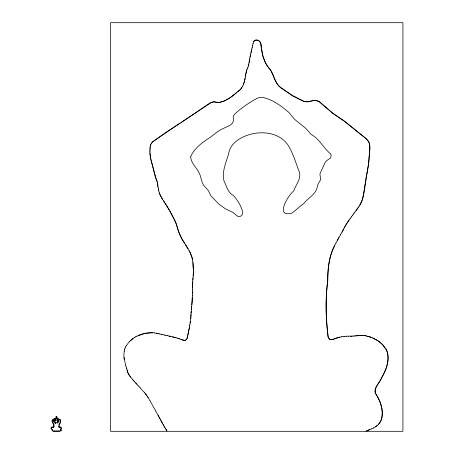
<?xml version="1.0" encoding="UTF-8"?>
<svg xmlns="http://www.w3.org/2000/svg" width="454" height="454" viewBox="0 0 454 454"><rect width="100%" height="100%" fill="white"/><g stroke="black" fill="none" stroke-linecap="round" stroke-linejoin="round"><path stroke-width="0.68" d="M59.809 427.089L59.587 427.101A1.941 1.941 0 0 0 59.23 427.146L59.202 425.869M193.353 272.389L193.381 269.619M193.404 270.97L193.222 275.272M58.838 426.647L58.844 425.926A2.378 2.378 0 0 1 58.861 425.642L58.878 425.529A2.593 2.593 0 0 0 58.901 425.211L58.901 425.154A2.559 2.559 0 0 1 59.185 424.081L59.4 423.678A2.452 2.452 0 0 0 59.48 423.525A1.788 1.788 0 0 1 59.656 423.23L59.979 422.793A1.339 1.339 0 0 0 60.223 422.277L60.206 422.243M192.451 289.76L192.354 293.761M192.428 291.729L192.314 295.73M192.405 289.822L192.666 282.411M149.911 151.619L149.962 150.49M56.903 422.822L57.221 423.315M192.434 287.853L192.774 280.969M192.365 295.673L192.263 297.699A110.237 110.237 0 0 1 191.968 303.011L191.826 304.679M149.928 150.609L149.996 149.485M190.913 315.768L191.015 314.344M190.986 315.031L190.884 316.449M53.941 426.102L53.947 425.614A2.968 2.968 0 0 1 53.958 425.443L53.969 425.302A2.758 2.758 0 0 0 53.975 424.87L53.975 424.87M149.968 149.604L150.115 147.482M190.964 314.395L191.242 311.308M327.663 280.827C327.692 267.815 329.19 254.558 335.96 243.094M327.771 280.765C327.93 268.836 328.81 256.675 334.598 245.915M60.405 420.909L60.399 420.937A2.684 2.684 0 0 1 60.376 421.221L60.24 422.016M190.845 317.136L190.93 316.404M193.359 273.762L193.109 276.713M150.019 148.6L150.234 146.466M53.935 426.215L53.895 426.675M190.708 318.498L190.89 317.085M53.884 426.788L53.884 426.817A2.872 2.872 0 0 1 53.839 427.129L53.833 427.157A2.225 2.225 0 0 0 53.799 427.362M53.612 425.29L53.527 426.8M192.723 281.032L193.029 278.086M191.049 313.027L191.56 307.965M193.16 276.645L192.848 279.59M53.561 426.34L53.918 426.363M191.673 306.348L192.014 302.954A110.288 110.288 0 0 0 192.314 297.642M191.719 306.297L191.35 309.69M190.833 317.766L190.118 322.862M124.186 351.413L123.863 355.544L124.254 359.574M327.652 280.935C325.274 299.282 325.779 317.999 328.004 336.352A5.919 5.919 0 0 0 328.208 337.333L329.729 339.507L332.124 339.654M327.76 280.873C325.376 299.226 325.887 317.953 328.111 336.312A5.919 5.919 0 0 0 328.316 337.294L329.422 339.195L331.471 339.751M190.368 321.358L189.903 324.315M249.66 59.383L248.486 65.546M189.681 325.762L189.954 324.269M189.732 325.722L187.894 335.012M245.773 74.57L245.353 76.845M249.121 62.561L249.91 57.879M60.705 421.403L60.626 421.908M367.155 172.208C364.312 183.507 365.549 196.355 358.983 206.411M367.275 172.1L368.517 164.462A53.725 53.725 0 0 0 368.869 161.352L369.919 148.231L369.743 144.633A10.124 10.124 0 0 0 368.137 140.797L366.094 138.521L344.773 121.371L332.731 113.142L318.929 101.287L314.962 100.203L307.506 101.77L303.891 101.299L292.631 95.646L281.117 87.787A16.65 16.65 0 0 1 277.984 84.802C274.602 80.437 273.501 74.848 270.703 70.149C267.548 66.579 264.915 62.556 263.655 57.896C260.494 53.294 263.615 36.116 253.882 41.11M365.788 180.59L362.905 197.683A17.456 17.456 0 0 1 362.025 200.73L359.857 205.038M365.907 180.482L368.393 164.575A53.703 53.703 0 0 0 368.744 161.465L369.794 148.35L369.618 144.752M189.5 327.169L187.655 335.988M245.603 75.631L244.734 80.091M245.699 74.717L246.386 71.403M245.875 73.662L246.681 70.359M249.836 58.033L250.625 54.542M245.132 78.321L243.866 83.275M56.114 416.982L56.12 416.954A2.049 2.049 0 0 1 56.16 416.778L56.466 416.829M250.96 52.863L251.851 49.021M251.442 50.859L250.137 56.54M124.163 351.447L124.532 349.841M251.777 49.18L252.259 47.182M150.2 146.591L150.45 145.49M252.186 47.341L252.679 45.343M252.6 45.508L253.105 43.505M56.086 417.09L56.075 417.147A1.907 1.907 0 0 0 56.041 417.317A1.453 1.453 0 0 1 55.984 417.595A2.043 2.043 0 0 0 55.887 417.924L55.876 418.009A1.271 1.271 0 0 1 55.621 418.588M187.462 336.925L187.23 337.901A3.172 3.172 0 0 1 186.906 338.712L186.492 339.32M253.031 43.669L253.548 41.672M248.911 63.906L248.02 67.016M187.701 335.949L187.184 337.941A3.172 3.172 0 0 1 186.855 338.746M244.417 81.544L243.287 84.83M124.515 349.875L125.026 348.331M55.252 420.841L55.223 420.92A2.979 2.979 0 0 0 55.116 421.323L55.07 421.59A0.681 0.681 0 0 0 55.133 421.84L55.411 422.288M150.422 145.615L150.779 144.554M246.607 70.512L247.044 69.326M253.468 41.836L253.633 41.433M247.413 68.452L248.094 66.857M57.851 421.715L57.618 420.824A1.725 1.725 0 0 0 57.38 420.37A0.868 0.868 0 0 0 57.204 420.239L57.13 420.188A1.107 1.107 0 0 0 56.756 420.024L56.358 420.029A1.209 1.209 0 0 0 56.069 420.064L55.995 420.098M57.777 421.862L57.601 422.192M125.003 348.366L125.656 346.884M246.97 69.479L247.487 68.299M58.657 421.42L59.014 420.824M58.98 421.573L59.173 421.267M242.572 86.351L243.355 84.682M150.745 144.673L151.772 142.806M343.735 228.901L344.387 227.721M344.274 227.806L346.096 224.486M343.848 228.816L342.01 232.13M335.852 243.174L338.922 237.533M344.813 226.716L349.041 220.133M343.303 229.906L340.386 234.866M125.633 346.924L126.411 345.5M337.299 240.382L340.5 234.786M60.751 429.172L61.04 427.963L59.973 427.441A2.571 2.571 0 0 1 59.769 427.452L59.684 427.452A1.737 1.737 0 0 0 59.145 427.537M253.559 41.598L253.775 41.189M59.712 423.849L59.531 424.172A2.202 2.202 0 0 0 59.253 424.995M242.64 86.203L240.66 89.256M60.688 429.274L60.649 429.558M151.182 143.776L152.442 142L155.058 139.951M126.388 345.534L129.396 341.641M60.32 422.935L60.354 422.884A1.317 1.317 0 0 0 60.53 422.492M346.635 223.533L350.221 218.493M359.103 206.315L356.129 210.44M240.609 89.262L232.947 95.663A63.185 63.185 0 0 1 229.242 98.291L224.162 101.1L219.498 102.525A6.765 6.765 0 0 1 218.34 102.581L213.522 101.883L210.622 102.837L181.532 122.279M358.178 207.671L354.932 212.075M59.934 423.463L60.2 423.1M55.405 419.678L55.223 419.797A1.929 1.929 0 0 0 54.684 420.109M240.665 89.188L237.765 91.799M241.772 87.679L240.597 89.33M350.108 218.584L351.424 216.859M351.305 216.95L352.627 215.23M353.723 213.698L355.051 211.978M352.514 215.327L353.842 213.607M253.701 41.354C256.436 37.495 261.964 41.694 261.056 45.758M58.589 421.823L58.016 422.612M53.714 420.478L53.81 420.37A2.86 2.86 0 0 1 53.992 420.188L54.06 420.126M186.089 339.785L186.537 339.286M129.373 341.68L132.982 338.502M152.413 142.125L166.317 132.108L180.136 123.068M55.275 419.042L55.473 418.877A4.892 4.892 0 0 1 55.797 418.65L55.956 418.548M130.587 340.489L134.253 337.634M57.845 422.736L57.261 422.816A0.698 0.698 0 0 1 57.397 422.492M236.642 92.633L233.01 95.522A63.214 63.214 0 0 1 229.31 98.149L224.225 100.964L219.56 102.383A6.765 6.765 0 0 1 218.397 102.439L213.584 101.741L209.765 103.24L155.904 139.469M186.134 339.745L185.158 340.364M375.31 426.919L378.369 424.496A14.131 14.131 0 0 0 381.377 419.746C384.186 410.637 380.39 400.638 375.339 392.999C374 387.319 379.703 382.943 381.587 378C385.679 370.822 389.237 362.508 387.801 354.075A18.177 18.177 0 0 0 386.195 349.347L383.017 345.091A28.823 28.823 0 0 0 377.597 340.5L372.745 337.918L367.422 336.187M376.99 425.778L373.602 427.923M52.607 419.831L54.066 418.866M52.789 420.143L54.276 419.161A2.463 2.463 0 0 0 54.44 419.042L54.531 418.974A0.67 0.67 0 0 1 54.883 418.9L54.968 418.9M52.647 420.239L52.562 421.522A2.991 2.991 0 0 0 52.624 421.743L52.636 421.772A1.186 1.186 0 0 1 52.692 421.959L52.692 422.021M134.231 337.674L135.581 336.834M135.559 336.874L136.966 336.102M60.552 430.812L60.348 430.914A0.692 0.692 0 0 1 60.144 430.931L60.093 430.931A2.191 2.191 0 0 0 59.917 430.931L54.174 430.931M366.452 431.073L367.956 430.381M367.371 430.613L369.369 429.739M367.036 430.846L365.992 431.3L110.549 431.3L110.549 22.7L402.919 22.7L402.919 431.3L366.111 431.3M55.876 420.143L55.751 420.205A1.998 1.998 0 0 0 55.558 420.313A0.687 0.687 0 0 0 55.314 420.676M185.692 340.091L184.046 340.472M55.008 419.502L54.718 419.649A1.708 1.708 0 0 0 54.446 419.854M371.735 428.803L373.727 427.923M136.938 336.142L145.121 333.31L152.629 332.697M368.296 430.154L369.851 429.563M56.364 418.741L56.551 418.73A2.105 2.105 0 0 1 57.323 419.167M138.379 335.472L139.866 334.876A37.586 37.586 0 0 1 145.087 333.349L150.7 332.697L154.542 332.884M369.726 429.563L371.86 428.803M332.72 339.513L333.582 339.189A38.091 38.091 0 0 1 339.836 337.157M58.311 418.855L58.39 418.838A0.88 0.88 0 0 1 58.748 419.036L58.975 419.218M332.016 339.694L332.827 339.473M341.981 336.726L339.723 337.197A38.074 38.074 0 0 0 333.469 339.229M59.06 427.577L58.844 426.76M341.868 336.766L344.155 336.408M344.036 336.454L346.351 336.215M352.849 336.102L354.188 335.966M355.289 335.909L359.074 335.585M354.069 336.005L355.408 335.869M352.962 336.062L351.623 336.198A7.9 7.9 0 0 1 350.721 336.21M356.509 335.812L360.294 335.506M360.175 335.546L361.52 335.432M346.237 336.255L348.581 336.136M361.401 335.478L362.763 335.415M53.459 430.931L53.805 430.931M53.47 431.289L59.644 431.289M184.676 340.438L181.095 339.405M348.468 336.176L350.84 336.17A7.9 7.9 0 0 0 351.742 336.159M362.638 335.455L363.983 335.489M363.858 335.529L366.372 335.864M154.508 332.924L158.043 333.571M365.061 335.682L370.975 337.231M53.135 427.095L52.948 427.049M167.469 335.733L170.852 336.414M169.053 336.074L176.073 337.691M156.431 333.264L159.621 333.923M165.892 335.387L167.509 335.693M164.314 335.029L165.931 335.341M159.587 333.962L161.198 334.28M162.742 334.677L164.354 334.99M161.164 334.32L162.776 334.638M172.565 336.851L179.472 338.746M177.741 338.236L183.461 340.301M53.464 427.555L53.436 427.543A1.901 1.901 0 0 0 53.158 427.464L51.779 427.537L51.535 428.616A1.271 1.271 0 0 0 51.779 429.098L51.818 429.104M372.615 337.958L377.473 340.534A28.812 28.812 0 0 1 382.887 345.125L386.065 349.381A18.166 18.166 0 0 1 387.671 354.109C389.101 362.536 385.548 370.85 381.456 378.023C379.572 382.96 373.875 387.336 375.214 393.011C380.259 400.655 384.056 410.649 381.246 419.751A14.125 14.125 0 0 1 378.244 424.501M57.817 418.781L57.692 418.713A1.368 1.368 0 0 1 57.493 418.594A1.663 1.663 0 0 0 57.335 418.469L57.335 418.474M55.416 423.383L56.137 422.856M59.463 419.133L59.69 419.292A2.452 2.452 0 0 0 59.531 419.173L59.673 419.275M60.155 420.126L60.11 420.092A3.24 3.24 0 0 1 59.973 419.99L59.531 419.621A2.418 2.418 0 0 0 59.275 419.439L59.247 419.422A1.975 1.975 0 0 1 59.014 419.258L59.02 419.252M57.845 419.661L57.76 419.592A0.647 0.647 0 0 1 57.579 419.417A0.97 0.97 0 0 0 57.403 419.224L57.386 419.201M57.862 419.678L58.01 419.791A1.305 1.305 0 0 1 58.237 420.012L58.424 420.171A0.749 0.749 0 0 1 58.589 420.33L58.623 420.37M60.217 419.729L60.007 419.547M132.176 379.101L134.549 381.593M140.252 387.983L144.582 392.67M133.357 380.35L137.976 385.423M132.199 379.079L128.578 374.164A17.229 17.229 0 0 1 127.296 370.844L127.092 369.987M139.094 386.717L140.28 387.966M54.707 422.413L54.775 422.487A1.788 1.788 0 0 0 55.025 422.719A1.725 1.725 0 0 0 55.382 422.918M137.948 385.446L139.123 386.7M135.667 382.887L136.807 384.163M51.955 429.251L52.108 429.422A2.168 2.168 0 0 1 52.403 429.807L52.409 429.836M144.554 392.687L147.368 396.308L150.115 400.893M145.524 393.873L146.455 395.088M58.685 420.455L58.702 420.478A1.407 1.407 0 0 0 58.901 420.705M129.827 376.196L130.548 377.183M166.533 430.029L164.439 426.987M165.472 428.508L165.818 429.013M52.596 422.708L52.641 422.77A2.803 2.803 0 0 1 52.76 422.969L52.897 423.23M52.568 422.668L52.573 422.68A1.271 1.271 0 0 1 52.358 422.203M185.607 244.819L190.339 252.889L192.49 259.313M53.685 424.104L53.674 424.081A2.1 2.1 0 0 1 53.39 423.486L53.39 423.457A1.583 1.583 0 0 0 53.271 423.162L53.231 423.088M163.695 200.918C169.246 210.037 175.289 219.231 177.957 229.673A57.408 57.408 0 0 0 182.15 239.389L184.347 243.089M164.813 427.492L160.903 420.535M147.334 396.319L148.163 397.585M162.436 199.255L160.109 195.084L159.093 192.065M166.164 429.518L166.618 430.176M188.143 248.832L182.196 239.309M52.051 429.938L52.545 430.823M53.271 424.115L53.26 424.087A2.253 2.253 0 0 1 53.061 423.622L53.044 423.554M150.081 400.905L155.79 411.04M172.35 215.917L175.647 221.949L177.996 229.588A57.431 57.431 0 0 0 182.196 239.309M52.533 430.063L52.823 430.591M155.756 411.052L160.222 419.173M129.18 375.186L128.601 374.141A17.235 17.235 0 0 1 127.319 370.816M163.111 424.598L163.854 425.943M158.003 415.121L162.384 423.241M53.186 423.014L53.078 422.81A3.331 3.331 0 0 0 52.914 422.543L52.88 422.492A1.322 1.322 0 0 1 52.67 422.021M171.913 215.281C168.695 207.523 162.873 201.213 159.575 193.54M189.352 250.767L192.008 257.043L192.802 261.578M57.21 420.784L57.516 421.562M156.324 179.557L151.409 161.386M166.578 430.176L166.902 430.977M53.589 421.187L53.606 421.221A1.283 1.283 0 0 0 53.765 421.488M166.652 430.33L166.817 430.812M57.266 417.873L57.249 417.833A1.237 1.237 0 0 0 57.073 417.504M155.665 177.86L157.107 181.532M56.932 418.009L56.92 417.981A1.379 1.379 0 0 0 56.801 417.72L56.773 417.703A1.623 1.623 0 0 1 56.517 417.198A1.339 1.339 0 0 1 56.466 416.942L56.472 416.914M156.806 180.431L157.356 182.536M126.473 367.944L125.735 365.521M155.444 177.423L150.904 159.433M126.49 367.916L126.717 368.767M126.621 368.33L127.182 370.424M125.718 365.549L124.004 357.536M54.593 422.271L54.304 421.823A1.18 1.18 0 0 0 54.043 421.255A1.101 1.101 0 0 1 53.918 421.034L53.975 420.727A2.769 2.769 0 0 1 54.344 420.353M159.059 192.167L158.361 189.057M52.221 421.635L52.131 421.284M151.12 160.523L150.456 157.476M158.656 190.674L158.1 187.53M150.637 158.571L149.985 153.509M55.439 419.513L55.513 419.314A4.631 4.631 0 0 1 56.16 418.843M60.87 430.148L60.847 430.034A1.283 1.283 0 0 0 60.705 429.632M157.396 182.429L157.924 186.611M157.578 183.444L157.844 185.487M150.246 156.607L149.951 152.504M260.976 45.922C262.202 53.532 263.575 61.636 268.558 67.794C273.268 72.526 273.745 79.83 277.899 84.949A16.639 16.639 0 0 0 281.026 87.934L292.535 95.788L303.794 101.441L307.409 101.906L314.86 100.345L318.827 101.429L332.623 113.279L344.66 121.502L365.969 138.646L368.012 140.922A10.119 10.119 0 0 1 369.618 144.752M157.958 186.509L158.066 187.633M192.854 261.504L193.285 268.337M192.967 262.855L193.33 269.687M53.612 424.836L53.617 424.927A2.145 2.145 0 0 1 53.623 425.188M149.945 151.5L149.922 152.623M55.24 423.236A1.544 1.544 0 0 1 55.025 423.139M53.532 421.057A0.596 0.596 0 0 1 53.595 420.642M55.076 419.462A0.568 0.568 0 0 1 55.218 419.104M56.71 418.406A2.032 2.032 0 0 1 57.034 418.531M56.932 422.64A1.061 1.061 0 0 1 57.108 422.282M50.996 428.451A1.345 1.345 0 0 1 52.738 427.044M51.404 429.178A1.209 1.209 0 0 1 51.217 428.814M53.112 431.306A0.777 0.777 0 0 1 52.857 431.226M54.497 418.588A0.897 0.897 0 0 1 54.826 418.531M52.068 420.977A1.095 1.095 0 0 1 52.244 419.995M55.956 416.307A0.602 0.602 0 0 1 56.296 416.21M56.648 416.324A0.602 0.602 0 0 1 56.892 416.789M60.547 419.984A0.766 0.766 0 0 1 60.7 420.177M60.024 426.908A1.441 1.441 0 0 1 61.307 429.087M61.25 430.352A0.919 0.919 0 0 1 60.881 431.039M61.074 429.58A1.26 1.26 0 0 1 61.165 429.807M55.581 422.481A1.521 1.521 0 0 1 55.797 422.918M60.921 430.142A0.692 0.692 0 0 1 60.575 430.852M60.212 420.064A1.027 1.027 0 0 1 60.564 420.688M58.22 418.923A0.846 0.846 0 0 1 57.823 418.77M57.261 418.474A0.999 0.999 0 0 1 56.92 418.015M55.564 418.531A2.191 2.191 0 0 1 54.985 418.934M53.737 424.138A1.731 1.731 0 0 1 54.009 424.808M190.635 156.936C190.992 161.953 194.675 165.971 197.433 169.915A30.906 30.906 0 0 1 200.106 175.131L202.251 182.491L203.437 185.033L208.335 190.549L210.889 195.805L218.942 204.192L225.383 208.795L232.942 212.449L237.998 216.524L240.546 216.28L241.908 215.134L242.657 213.664A3.195 3.195 0 0 0 242.64 212.092C241.131 205.832 237.59 200.112 233.288 195.413C227.794 192.712 226.75 186.259 224.117 181.316C221.427 172.185 226.166 162.492 228.64 153.707C230.07 144.27 238.168 138.742 246.437 135.581C260.165 130.417 278.586 131.876 287.717 144.622C292.972 152.839 295.588 162.373 299.118 171.385C301.779 178.082 296.184 184.199 294.039 190.249A10.521 10.521 0 0 1 292.819 191.758C287.354 196.701 275.13 217.557 291.587 213.21C295.9 210.446 299.345 206.462 303.658 203.647C308.073 197.859 316.642 193.943 317.425 186.1A8.467 8.467 0 0 1 318.129 184.023L320.751 179.5L319.968 174.586A4.659 4.659 0 0 1 320.462 172.645L325.297 162.146A8.274 8.274 0 0 1 327.113 160.336L330.597 157.986L331.153 155.518A4.829 4.829 0 0 0 330.506 153.798C323.418 148.01 319.537 138.947 311.274 134.526A13.109 13.109 0 0 1 309.611 132.619L305.826 128.42L294.379 119.152L288.886 112.405L280.243 105.544L272.491 100.839L266.742 98.461L262.355 97.287L259.166 97.497L254.28 99.795L245.977 105.067L239.394 109.93L234.065 114.748L233.22 116.905L233.435 119.754A4.239 4.239 0 0 1 233.356 121.212C232.272 125.162 227.783 126.32 224.531 127.897C219.112 130.071 214.714 133.879 210.179 137.414C202.501 142.369 194.045 148.242 190.635 156.936"/></g></svg>
